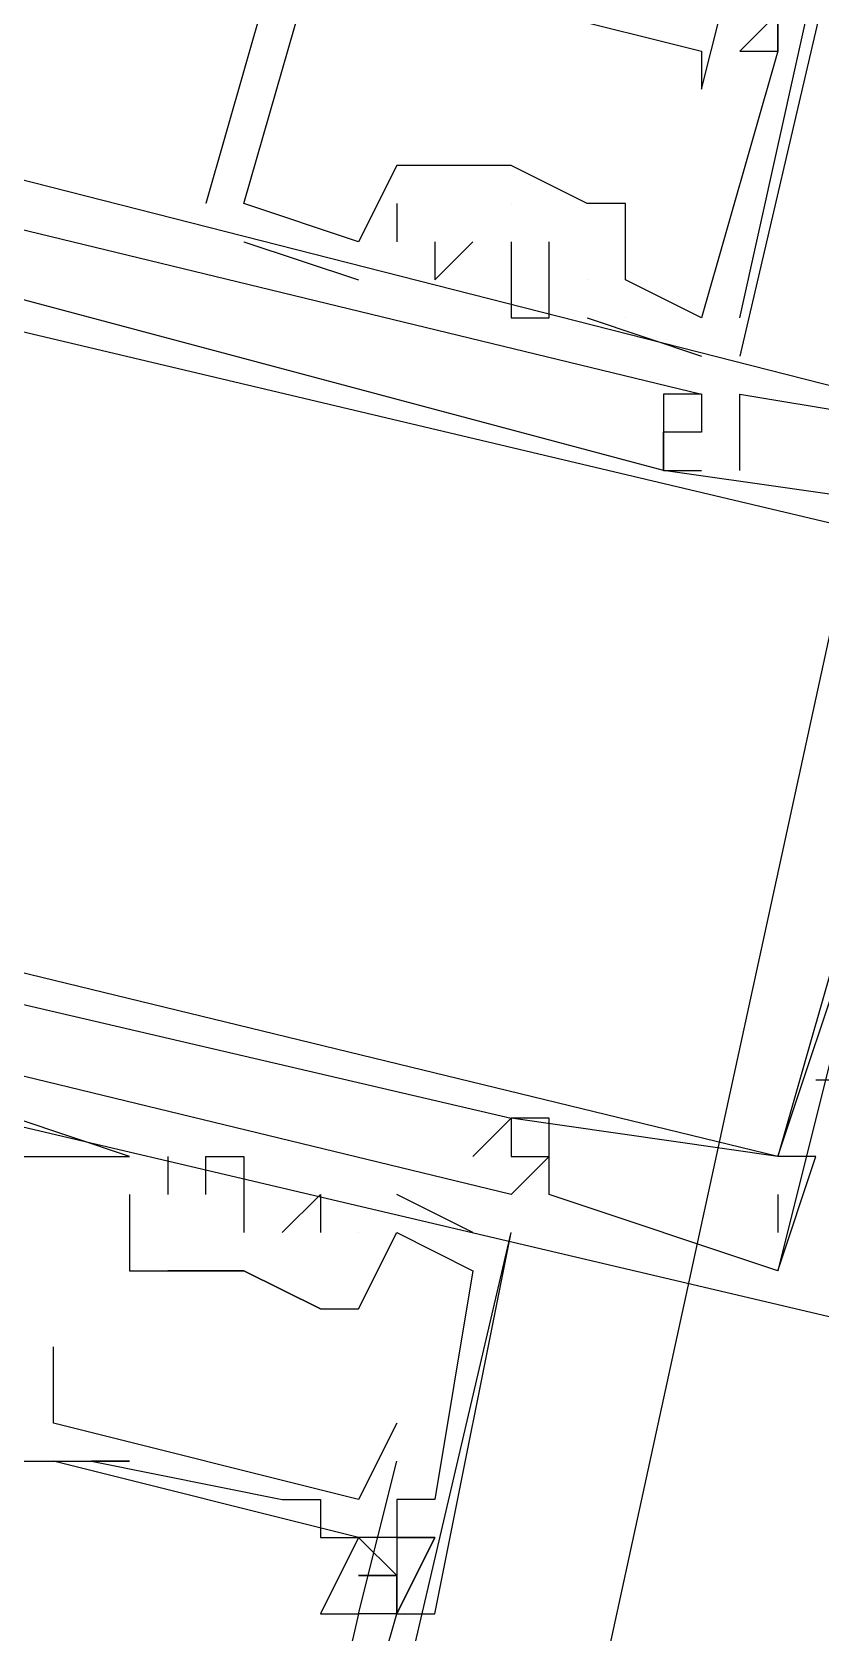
# Model space of a CAD drawing. Header units: feet. Extents: x -84 to 198, y -22 to 181.
# Drawn here: x 119.499 to 119.775, y 83.318 to 83.878 of the extents above; entities that cross this region are included whole.
import ezdxf

# ---------------------------------------------------------------- set-up
doc = ezdxf.new("R2010")
doc.units = ezdxf.units.FT
doc.layers.add('A-AREA-COMUN', color=252, linetype='CONTINUOUS')
doc.layers.add('A-LINEA', color=7, linetype='CONTINUOUS')

msp = doc.modelspace()

# ---------------------------------------------------------------- linework, layer by layer
at = {"layer": 'A-AREA-COMUN'}
msp.add_lwpolyline([(114.4, 59.8044), (114.528, 61.12), (116.08, 67.5733), (116.08, 68.16), (116.24, 68.2844), (117.792, 74.8089), (117.792, 75.4489), (118, 75.4844), (119.808, 83.8044), (120.64, 86.8444), (120.64, 87.4133), (120.8, 87.52), (121.36, 89.8844)], dxfattribs=at)
at = {"layer": 'A-LINEA'}
for p, q in [((119.84, 84.1644), (119.7467, 83.7644)), ((119.5867, 83.9111), (119.56, 83.8178)), ((119.5867, 83.9111), (119.56, 83.8178)), ((119.5867, 83.9111), (119.56, 83.8178)), ((119.7333, 83.8711), (119.7333, 83.8711)), ((119.7467, 83.8711), (119.7467, 83.8711)), ((119.7467, 83.8711), (119.7467, 83.8711)), ((119.7467, 83.8711), (119.7467, 83.8711)), ((119.76, 83.8711), (119.76, 83.8711)), ((119.76, 83.8711), (119.76, 83.8711)), ((119.76, 83.8711), (119.76, 83.8711)), ((119.76, 83.8711), (119.76, 83.8711)), ((119.76, 83.8711), (119.76, 83.8711)), ((119.76, 83.8711), (119.76, 83.8711)), ((119.7333, 83.8578), (119.7333, 83.8578)), ((119.6267, 83.8311), (119.6267, 83.8311)), ((119.6267, 83.8311), (119.6267, 83.8311)), ((119.6267, 83.8311), (119.6267, 83.8311)), ((119.64, 83.8311), (119.64, 83.8311)), ((119.64, 83.8311), (119.64, 83.8311)), ((119.64, 83.8311), (119.64, 83.8311)), ((119.64, 83.8311), (119.64, 83.8311)), ((119.6667, 83.8311), (119.6667, 83.8311)), ((119.6667, 83.8311), (119.6667, 83.8311)), ((119.6667, 83.8311), (119.6667, 83.8311)), ((119.6667, 83.8311), (119.6667, 83.8311)), ((119.6667, 83.8311), (119.6667, 83.8311)), ((119.56, 83.8178), (119.56, 83.8178)), ((119.56, 83.8178), (119.56, 83.8178)), ((119.56, 83.8178), (119.56, 83.8178)), ((119.5733, 83.8178), (119.5733, 83.8178)), ((119.5733, 83.8178), (119.5733, 83.8178)), ((119.5733, 83.8178), (119.5733, 83.8178)), ((119.5733, 83.8178), (119.5733, 83.8178)), ((119.5733, 83.8178), (119.5733, 83.8178)), ((119.5733, 83.8178), (119.5733, 83.8178)), ((119.6267, 83.8178), (119.6267, 83.8178)), ((119.6267, 83.8178), (119.6267, 83.8178)), ((119.6267, 83.8178), (119.6267, 83.8178)), ((119.6667, 83.8178), (119.6667, 83.8178)), ((119.6667, 83.8178), (119.6667, 83.8178)), ((119.6667, 83.8178), (119.6667, 83.8178)), ((119.6933, 83.8178), (119.6933, 83.8178)), ((119.6933, 83.8178), (119.6933, 83.8178)), ((119.6933, 83.8178), (119.6933, 83.8178)), ((119.7067, 83.8178), (119.7067, 83.8178)), ((119.7067, 83.8178), (119.7067, 83.8178)), ((119.7067, 83.8178), (119.7067, 83.8178)), ((119.5733, 83.8044), (119.6133, 83.7911)), ((119.5733, 83.8044), (119.5733, 83.8044)), ((119.5733, 83.8044), (119.6133, 83.7911)), ((119.5733, 83.8044), (119.5733, 83.8044)), ((119.5733, 83.8044), (119.6133, 83.7911)), ((119.5733, 83.8044), (119.5733, 83.8044)), ((119.6133, 83.8044), (119.6133, 83.8044)), ((119.6133, 83.8044), (119.6133, 83.8044)), ((119.6133, 83.8044), (119.6133, 83.8044)), ((119.6133, 83.8044), (119.6133, 83.8044)), ((119.6133, 83.8044), (119.6133, 83.8044)), ((119.6133, 83.8044), (119.6133, 83.8044)), ((119.6267, 83.8044), (119.6267, 83.8044)), ((119.6267, 83.8044), (119.6267, 83.8044)), ((119.6267, 83.8044), (119.6267, 83.8044)), ((119.64, 83.8044), (119.64, 83.8044)), ((119.64, 83.8044), (119.64, 83.8044)), ((119.64, 83.8044), (119.64, 83.8044)), ((119.6533, 83.8044), (119.6533, 83.8044)), ((119.6533, 83.8044), (119.6533, 83.8044)), ((119.6533, 83.8044), (119.6533, 83.8044)), ((119.6667, 83.8044), (119.6667, 83.8044)), ((119.6667, 83.8044), (119.6667, 83.8044)), ((119.6667, 83.8044), (119.6667, 83.8044)), ((119.68, 83.8044), (119.68, 83.8044)), ((119.68, 83.8044), (119.68, 83.8044)), ((119.68, 83.8044), (119.68, 83.8044)), ((119.6133, 83.7911), (119.6133, 83.7911)), ((119.6133, 83.7911), (119.6133, 83.7911)), ((119.6133, 83.7911), (119.6133, 83.7911)), ((119.64, 83.7911), (119.64, 83.7911)), ((119.64, 83.7911), (119.64, 83.7911)), ((119.64, 83.7911), (119.64, 83.7911)), ((119.6667, 83.7911), (119.6667, 83.7911)), ((119.6667, 83.7911), (119.6667, 83.7911)), ((119.6667, 83.7911), (119.6667, 83.7911)), ((119.6933, 83.7911), (119.6933, 83.7911)), ((119.6933, 83.7911), (119.6933, 83.7911)), ((119.6933, 83.7911), (119.6933, 83.7911)), ((119.6933, 83.7911), (119.6933, 83.7911)), ((119.6933, 83.7911), (119.6933, 83.7911)), ((119.6933, 83.7911), (119.6933, 83.7911)), ((119.7067, 83.7911), (119.7067, 83.7911)), ((119.7067, 83.7911), (119.7067, 83.7911)), ((119.7067, 83.7911), (119.7067, 83.7911)), ((119.6667, 83.7778), (119.6667, 83.7778)), ((119.6667, 83.7778), (119.6667, 83.7778)), ((119.6667, 83.7778), (119.6667, 83.7778)), ((119.68, 83.7778), (119.68, 83.7778)), ((119.68, 83.7778), (119.68, 83.7778)), ((119.68, 83.7778), (119.68, 83.7778)), ((119.6933, 83.7778), (119.7333, 83.7644)), ((119.6933, 83.7778), (119.6933, 83.7778)), ((119.6933, 83.7778), (119.7333, 83.7644)), ((119.6933, 83.7778), (119.6933, 83.7778)), ((119.6933, 83.7778), (119.7333, 83.7644)), ((119.6933, 83.7778), (119.6933, 83.7778)), ((119.7067, 83.7778), (119.7067, 83.7778)), ((119.7067, 83.7778), (119.7067, 83.7778)), ((119.7067, 83.7778), (119.7067, 83.7778)), ((119.7333, 83.7778), (119.7333, 83.7778)), ((119.7333, 83.7778), (119.7333, 83.7778)), ((119.7333, 83.7778), (119.7333, 83.7778)), ((119.7333, 83.7778), (119.7333, 83.7778)), ((119.7333, 83.7778), (119.7333, 83.7778)), ((119.7333, 83.7778), (119.7333, 83.7778)), ((119.7467, 83.7778), (119.7467, 83.7778)), ((119.7467, 83.7778), (119.7467, 83.7778)), ((119.7467, 83.7778), (119.7467, 83.7778)), ((119.7333, 83.7644), (119.7333, 83.7644)), ((119.7333, 83.7644), (119.7333, 83.7644)), ((119.7333, 83.7644), (119.7333, 83.7644)), ((119.72, 83.7511), (119.72, 83.7511)), ((119.72, 83.7511), (119.72, 83.7511)), ((119.72, 83.7511), (119.72, 83.7511)), ((119.7333, 83.7511), (119.7333, 83.7511)), ((119.7333, 83.7511), (119.7333, 83.7511)), ((119.7333, 83.7511), (119.7333, 83.7511)), ((119.7333, 83.7511), (119.7333, 83.7511)), ((119.7333, 83.7511), (119.7333, 83.7511)), ((119.7333, 83.7511), (119.7333, 83.7511)), ((119.7467, 83.7511), (119.7467, 83.7511)), ((119.7467, 83.7511), (119.7467, 83.7511)), ((119.7467, 83.7511), (119.7467, 83.7511)), ((119.72, 83.7378), (119.72, 83.7378)), ((119.72, 83.7378), (119.72, 83.7378)), ((119.72, 83.7378), (119.72, 83.7378)), ((119.72, 83.7378), (119.72, 83.7378)), ((119.72, 83.7378), (119.72, 83.7378)), ((119.72, 83.7378), (119.72, 83.7378)), ((119.7333, 83.7378), (119.7333, 83.7378)), ((119.7333, 83.7378), (119.7333, 83.7378)), ((119.7333, 83.7378), (119.7333, 83.7378)), ((119.7333, 83.7378), (119.7333, 83.7378)), ((119.7333, 83.7378), (119.7333, 83.7378)), ((119.7333, 83.7378), (119.7333, 83.7378)), ((119.7333, 83.7378), (119.7333, 83.7378)), ((119.7333, 83.7378), (119.7333, 83.7378)), ((119.7333, 83.7378), (119.7333, 83.7378)), ((119.72, 83.7244), (119.72, 83.7244)), ((119.72, 83.7244), (119.72, 83.7244)), ((119.72, 83.7244), (119.7333, 83.7244)), ((119.72, 83.7244), (119.72, 83.7244)), ((119.72, 83.7244), (119.72, 83.7244)), ((119.72, 83.7244), (119.72, 83.7244)), ((119.72, 83.7244), (119.7333, 83.7244)), ((119.72, 83.7244), (119.72, 83.7244)), ((119.72, 83.7244), (119.72, 83.7244)), ((119.72, 83.7244), (119.72, 83.7244)), ((119.72, 83.7244), (119.7333, 83.7244)), ((119.72, 83.7244), (119.72, 83.7244)), ((119.7333, 83.7244), (119.7333, 83.7244)), ((119.7333, 83.7244), (119.7333, 83.7244)), ((119.7333, 83.7244), (119.7333, 83.7244)), ((119.7467, 83.7244), (119.7467, 83.7244)), ((119.7467, 83.7244), (119.7467, 83.7244)), ((119.7467, 83.7244), (119.7467, 83.7244)), ((119.7733, 83.5111), (119.7733, 83.5111)), ((119.7733, 83.5111), (119.7733, 83.5111)), ((119.7733, 83.5111), (119.7733, 83.5111)), ((119.6533, 83.4844), (119.6667, 83.4978)), ((119.6533, 83.4844), (119.6667, 83.4978)), ((119.6533, 83.4844), (119.6667, 83.4978)), ((119.6667, 83.4978), (119.6667, 83.4978)), ((119.6667, 83.4978), (119.6667, 83.4978)), ((119.6667, 83.4978), (119.6667, 83.4978)), ((119.6667, 83.4978), (119.6667, 83.4978)), ((119.6667, 83.4978), (119.6667, 83.4978)), ((119.6667, 83.4978), (119.6667, 83.4978)), ((119.6667, 83.4978), (119.6667, 83.4978)), ((119.6667, 83.4978), (119.6667, 83.4978)), ((119.6667, 83.4978), (119.6667, 83.4978)), ((119.6667, 83.4978), (119.6667, 83.4978)), ((119.6667, 83.4978), (119.6667, 83.4978)), ((119.6667, 83.4978), (119.6667, 83.4978)), ((119.6667, 83.4978), (119.6667, 83.4978)), ((119.6667, 83.4978), (119.6667, 83.4978)), ((119.6667, 83.4978), (119.6667, 83.4978)), ((119.68, 83.4978), (119.68, 83.4978)), ((119.68, 83.4978), (119.68, 83.4978)), ((119.68, 83.4978), (119.68, 83.4978)), ((119.5333, 83.4844), (119.5333, 83.4844)), ((119.5333, 83.4844), (119.5333, 83.4844)), ((119.5333, 83.4844), (119.5333, 83.4844)), ((119.5333, 83.4844), (119.5333, 83.4844)), ((119.5333, 83.4844), (119.5333, 83.4844)), ((119.5333, 83.4844), (119.5333, 83.4844)), ((119.5467, 83.4844), (119.5467, 83.4844)), ((119.5467, 83.4844), (119.5467, 83.4844)), ((119.5467, 83.4844), (119.5467, 83.4844)), ((119.56, 83.4844), (119.56, 83.4844)), ((119.56, 83.4844), (119.56, 83.4844)), ((119.56, 83.4844), (119.56, 83.4844)), ((119.5733, 83.4844), (119.5733, 83.4844)), ((119.5733, 83.4844), (119.5733, 83.4844)), ((119.5733, 83.4844), (119.5733, 83.4844)), ((119.6533, 83.4844), (119.6533, 83.4844)), ((119.6533, 83.4844), (119.6533, 83.4844)), ((119.6533, 83.4844), (119.6533, 83.4844)), ((119.6533, 83.4844), (119.6533, 83.4844)), ((119.6533, 83.4844), (119.6533, 83.4844)), ((119.6533, 83.4844), (119.6533, 83.4844)), ((119.6667, 83.4844), (119.6667, 83.4844)), ((119.6667, 83.4844), (119.6667, 83.4844)), ((119.6667, 83.4844), (119.6667, 83.4844)), ((119.6667, 83.4844), (119.6667, 83.4844)), ((119.6667, 83.4844), (119.6667, 83.4844)), ((119.6667, 83.4844), (119.6667, 83.4844)), ((119.6667, 83.4844), (119.6667, 83.4844)), ((119.6667, 83.4844), (119.6667, 83.4844)), ((119.6667, 83.4844), (119.6667, 83.4844)), ((119.6667, 83.4844), (119.6667, 83.4844)), ((119.6667, 83.4844), (119.6667, 83.4844)), ((119.6667, 83.4844), (119.6667, 83.4844)), ((119.6667, 83.4844), (119.6667, 83.4844)), ((119.6667, 83.4844), (119.6667, 83.4844)), ((119.6667, 83.4844), (119.6667, 83.4844)), ((119.68, 83.4844), (119.68, 83.4844)), ((119.68, 83.4844), (119.68, 83.4844)), ((119.68, 83.4844), (119.68, 83.4844)), ((119.68, 83.4844), (119.68, 83.4844)), ((119.68, 83.4844), (119.68, 83.4844)), ((119.68, 83.4844), (119.68, 83.4844)), ((119.68, 83.4844), (119.68, 83.4844)), ((119.68, 83.4844), (119.68, 83.4844)), ((119.68, 83.4844), (119.68, 83.4844)), ((119.76, 83.4844), (119.76, 83.4844)), ((119.76, 83.4844), (119.76, 83.4844)), ((119.76, 83.4844), (119.76, 83.4844)), ((119.76, 83.4844), (119.76, 83.4844)), ((119.76, 83.4844), (119.76, 83.4844)), ((119.76, 83.4844), (119.76, 83.4844)), ((119.76, 83.4844), (119.76, 83.4844)), ((119.76, 83.4844), (119.76, 83.4844)), ((119.76, 83.4844), (119.76, 83.4844)), ((119.76, 83.4844), (119.76, 83.4844)), ((119.76, 83.4844), (119.76, 83.4844)), ((119.76, 83.4844), (119.76, 83.4844)), ((119.76, 83.4844), (119.76, 83.4844)), ((119.76, 83.4844), (119.76, 83.4844)), ((119.76, 83.4844), (119.76, 83.4844)), ((119.76, 83.4844), (119.76, 83.4844)), ((119.76, 83.4844), (119.76, 83.4844)), ((119.76, 83.4844), (119.76, 83.4844)), ((119.7733, 83.4844), (119.7733, 83.4844)), ((119.7733, 83.4844), (119.7733, 83.4844)), ((119.7733, 83.4844), (119.7733, 83.4844)), ((119.7733, 83.4844), (119.7733, 83.4844)), ((119.7733, 83.4844), (119.7733, 83.4844)), ((119.7733, 83.4844), (119.7733, 83.4844)), ((119.5333, 83.4711), (119.5333, 83.4711)), ((119.5333, 83.4711), (119.5333, 83.4711)), ((119.5333, 83.4711), (119.5333, 83.4711)), ((119.5467, 83.4711), (119.5467, 83.4711)), ((119.5467, 83.4711), (119.5467, 83.4711)), ((119.5467, 83.4711), (119.5467, 83.4711)), ((119.56, 83.4711), (119.56, 83.4711)), ((119.56, 83.4711), (119.56, 83.4711)), ((119.56, 83.4711), (119.56, 83.4711)), ((119.6, 83.4711), (119.6, 83.4711)), ((119.6, 83.4711), (119.6, 83.4711)), ((119.6, 83.4711), (119.6, 83.4711)), ((119.6267, 83.4711), (119.6267, 83.4711)), ((119.6267, 83.4711), (119.6267, 83.4711)), ((119.6267, 83.4711), (119.6267, 83.4711)), ((119.6667, 83.4711), (119.6667, 83.4711)), ((119.6667, 83.4711), (119.6667, 83.4711)), ((119.6667, 83.4711), (119.6667, 83.4711)), ((119.68, 83.4711), (119.68, 83.4711)), ((119.68, 83.4711), (119.68, 83.4711)), ((119.68, 83.4711), (119.68, 83.4711)), ((119.76, 83.4711), (119.76, 83.4578)), ((119.76, 83.4711), (119.76, 83.4711)), ((119.76, 83.4711), (119.76, 83.4578)), ((119.76, 83.4711), (119.76, 83.4711)), ((119.76, 83.4711), (119.76, 83.4578)), ((119.76, 83.4711), (119.76, 83.4711)), ((119.76, 83.4711), (119.76, 83.4578)), ((119.76, 83.4711), (119.76, 83.4711)), ((119.76, 83.4711), (119.76, 83.4578)), ((119.76, 83.4711), (119.76, 83.4711)), ((119.76, 83.4711), (119.76, 83.4578)), ((119.76, 83.4711), (119.76, 83.4711)), ((119.5733, 83.4578), (119.5733, 83.4578)), ((119.5733, 83.4578), (119.5733, 83.4578)), ((119.5733, 83.4578), (119.5733, 83.4578)), ((119.5733, 83.0578), (119.6667, 83.4578)), ((119.5867, 83.4578), (119.5867, 83.4578)), ((119.5867, 83.4578), (119.5867, 83.4578)), ((119.5867, 83.4578), (119.5867, 83.4578)), ((119.6, 83.4578), (119.6, 83.4578)), ((119.6, 83.4578), (119.6, 83.4578)), ((119.6, 83.4578), (119.6, 83.4578)), ((119.6133, 83.4578), (119.6133, 83.4578)), ((119.6133, 83.4578), (119.6133, 83.4578)), ((119.6133, 83.4578), (119.6133, 83.4578)), ((119.6133, 83.4578), (119.6133, 83.4578)), ((119.6133, 83.4578), (119.6133, 83.4578)), ((119.6133, 83.4578), (119.6133, 83.4578)), ((119.6267, 83.4578), (119.6267, 83.4578)), ((119.6267, 83.4578), (119.6267, 83.4578)), ((119.6267, 83.4578), (119.6267, 83.4578)), ((119.6267, 83.4578), (119.6267, 83.4578)), ((119.6267, 83.4578), (119.6267, 83.4578)), ((119.6267, 83.4578), (119.6267, 83.4578)), ((119.6533, 83.4578), (119.6533, 83.4578)), ((119.6533, 83.4578), (119.6533, 83.4578)), ((119.6533, 83.4578), (119.6533, 83.4578)), ((119.6667, 83.4578), (119.6667, 83.4578)), ((119.6667, 83.4578), (119.6667, 83.4578)), ((119.6667, 83.4578), (119.6667, 83.4578)), ((119.76, 83.4578), (119.76, 83.4578)), ((119.76, 83.4578), (119.76, 83.4578)), ((119.76, 83.4578), (119.76, 83.4578)), ((119.76, 83.4578), (119.76, 83.4578)), ((119.76, 83.4578), (119.76, 83.4578)), ((119.76, 83.4578), (119.76, 83.4578)), ((119.5333, 83.4444), (119.5333, 83.4444)), ((119.5333, 83.4444), (119.5333, 83.4444)), ((119.5333, 83.4444), (119.5333, 83.4444)), ((119.5467, 83.4444), (119.5467, 83.4444)), ((119.5467, 83.4444), (119.5467, 83.4444)), ((119.5467, 83.4444), (119.5467, 83.4444)), ((119.5467, 83.4444), (119.5467, 83.4444)), ((119.5733, 83.4444), (119.5733, 83.4444)), ((119.5733, 83.4444), (119.5733, 83.4444)), ((119.5733, 83.4444), (119.5733, 83.4444)), ((119.5733, 83.4444), (119.5733, 83.4444)), ((119.5733, 83.4444), (119.5733, 83.4444)), ((119.6533, 83.4444), (119.6533, 83.4444)), ((119.6533, 83.4444), (119.6533, 83.4444)), ((119.6533, 83.4444), (119.6533, 83.4444)), ((119.76, 83.4444), (119.76, 83.4444)), ((119.76, 83.4444), (119.76, 83.4444)), ((119.76, 83.4444), (119.76, 83.4444)), ((119.76, 83.4444), (119.76, 83.4444)), ((119.76, 83.4444), (119.76, 83.4444)), ((119.76, 83.4444), (119.76, 83.4444)), ((119.76, 83.4444), (119.76, 83.4444)), ((119.76, 83.4444), (119.76, 83.4444)), ((119.76, 83.4444), (119.76, 83.4444)), ((119.6, 83.4311), (119.6, 83.4311)), ((119.6, 83.4311), (119.6, 83.4311)), ((119.6, 83.4311), (119.6, 83.4311)), ((119.6133, 83.4311), (119.6133, 83.4311)), ((119.6133, 83.4311), (119.6133, 83.4311)), ((119.6133, 83.4311), (119.6133, 83.4311)), ((119.5067, 83.4178), (119.5067, 83.4178)), ((119.5067, 83.4044), (119.5067, 83.4044)), ((119.5067, 83.3911), (119.5067, 83.3911)), ((119.6267, 83.3911), (119.6267, 83.3911)), ((119.5067, 83.3778), (119.5067, 83.3778)), ((119.6133, 83.3511), (119.5067, 83.3778)), ((119.6133, 83.3511), (119.5067, 83.3778)), ((119.6133, 83.3511), (119.5067, 83.3778)), ((119.52, 83.3778), (119.52, 83.3778)), ((119.5333, 83.3778), (119.5333, 83.3778)), ((119.6267, 83.3778), (119.6267, 83.3778)), ((119.5867, 83.3644), (119.5867, 83.3644)), ((119.6, 83.3644), (119.6, 83.3644)), ((119.6133, 83.3644), (119.6133, 83.3644)), ((119.6267, 83.3644), (119.6267, 83.3644)), ((119.6267, 83.3644), (119.6267, 83.3644)), ((119.6267, 83.3644), (119.6267, 83.3644)), ((119.64, 83.3644), (119.64, 83.3644)), ((119.64, 83.3644), (119.64, 83.3644)), ((119.64, 83.3644), (119.64, 83.3644)), ((119.6, 83.3511), (119.6, 83.3511)), ((119.6133, 83.3511), (119.6133, 83.3511)), ((119.6267, 83.3511), (119.6267, 83.3511)), ((119.6267, 83.3511), (119.6267, 83.3511)), ((119.6267, 83.3511), (119.6267, 83.3511)), ((119.6267, 83.3511), (119.6267, 83.3511)), ((119.6267, 83.3511), (119.6267, 83.3511)), ((119.6267, 83.3511), (119.6267, 83.3511)), ((119.64, 83.3511), (119.64, 83.3511)), ((119.64, 83.3511), (119.64, 83.3511)), ((119.64, 83.3511), (119.64, 83.3511)), ((119.6267, 83.3378), (119.6133, 83.3378)), ((119.6267, 83.3378), (119.6267, 83.3378)), ((119.6267, 83.3378), (119.6267, 83.3378)), ((119.6267, 83.3378), (119.6267, 83.3378)), ((119.6267, 83.3378), (119.6267, 83.3378)), ((119.6, 83.3244), (119.6, 83.3244)), ((119.6133, 83.3244), (119.6133, 83.3244)), ((119.6133, 83.3244), (119.6133, 83.3244)), ((119.6267, 83.3244), (119.6267, 83.3244)), ((119.6267, 83.3244), (119.6267, 83.3244)), ((119.6267, 83.3244), (119.6267, 83.3244)), ((119.6267, 83.3244), (119.6267, 83.3244)), ((119.6267, 83.3244), (119.6267, 83.3244)), ((119.6267, 83.3244), (119.6267, 83.3244)), ((119.6267, 83.3244), (119.6267, 83.3244)), ((119.64, 83.3244), (119.64, 83.3244)), ((119.64, 83.3244), (119.64, 83.3244)), ((119.64, 83.3244), (119.64, 83.3244))]:
    msp.add_line(p, q, dxfattribs=at)
for points in [[(119.6533, 84.1244), (119.6133, 83.9378), (119.6267, 83.9378), (119.6133, 83.8844), (119.6267, 83.8978), (119.7333, 83.8711), (119.7333, 83.8578), (119.7467, 83.9111), (119.76, 83.9111), (119.8, 84.0844)], [(119.7467, 83.7778), (119.7733, 83.8978), (119.76, 83.9111), (119.76, 83.8978), (119.76, 83.8711), (119.76, 83.8844), (119.7467, 83.8711), (119.76, 83.8711), (119.7333, 83.7778), (119.7067, 83.7911), (119.7067, 83.8178), (119.6933, 83.8178), (119.6667, 83.8311), (119.64, 83.8311), (119.6267, 83.8311), (119.6133, 83.8044), (119.5733, 83.8178), (119.6, 83.9111), (119.6133, 83.9111), (119.6, 83.9111), (119.6133, 83.9378), (119.6133, 83.9244), (119.6133, 83.9378), (119.4, 83.9911)], [(119.7467, 83.7778), (119.7733, 83.8978), (119.76, 83.9111), (119.76, 83.8978), (119.76, 83.8711), (119.76, 83.8844), (119.7467, 83.8711), (119.76, 83.8711), (119.7333, 83.7778), (119.7067, 83.7911), (119.7067, 83.8178), (119.6933, 83.8178), (119.6667, 83.8311), (119.64, 83.8311), (119.6267, 83.8311), (119.6133, 83.8044), (119.5733, 83.8178), (119.6, 83.9111), (119.6133, 83.9111), (119.6, 83.9111), (119.6133, 83.9378), (119.6133, 83.9244), (119.6133, 83.9378), (119.4, 83.9911)], [(119.7467, 83.7778), (119.7733, 83.8978), (119.76, 83.9111), (119.76, 83.8978), (119.76, 83.8711), (119.76, 83.8844), (119.7467, 83.8711), (119.76, 83.8711), (119.7333, 83.7778), (119.7067, 83.7911), (119.7067, 83.8178), (119.6933, 83.8178), (119.6667, 83.8311), (119.64, 83.8311), (119.6267, 83.8311), (119.6133, 83.8044), (119.5733, 83.8178), (119.6, 83.9111), (119.6133, 83.9111), (119.6, 83.9111), (119.6133, 83.9378), (119.6133, 83.9244), (119.6133, 83.9378), (119.4, 83.9911)], [(119.76, 83.8978), (119.76, 83.8978), (119.76, 83.8978), (119.76, 83.8711), (119.76, 83.8711), (119.76, 83.8978)], [(119.9333, 83.7111), (119.9467, 83.7111), (119.2667, 83.8844)], [(119.9333, 83.7111), (119.9467, 83.7111), (119.2667, 83.8844)], [(119.9333, 83.7111), (119.9467, 83.7111), (119.2667, 83.8844)], [(119.7333, 83.7511), (119.72, 83.7511), (119.72, 83.7244), (119.32, 83.8311), (119.32, 83.8444), (119.2933, 83.8444), (119.2933, 83.8578), (119.28, 83.8444)], [(119.28, 83.8444), (119.2933, 83.8578), (119.7333, 83.7511), (119.7333, 83.7378), (119.72, 83.7378)], [(119.7333, 83.7511), (119.72, 83.7511), (119.72, 83.7244), (119.32, 83.8311), (119.32, 83.8444), (119.2933, 83.8444), (119.2933, 83.8578), (119.28, 83.8444)], [(119.28, 83.8444), (119.2933, 83.8578), (119.7333, 83.7511), (119.7333, 83.7378), (119.72, 83.7378)], [(119.7333, 83.7511), (119.72, 83.7511), (119.72, 83.7244), (119.32, 83.8311), (119.32, 83.8444), (119.2933, 83.8444), (119.2933, 83.8578), (119.28, 83.8444)], [(119.28, 83.8444), (119.2933, 83.8578), (119.7333, 83.7511), (119.7333, 83.7378), (119.72, 83.7378)], [(119.6933, 83.8178), (119.6667, 83.8311), (119.6667, 83.8311), (119.64, 83.8311)], [(119.28, 83.7378), (119.2933, 83.7378), (119.3067, 83.8178), (119.8133, 83.6978), (119.7867, 83.6178), (119.7867, 83.6178)], [(119.28, 83.7378), (119.2933, 83.7378), (119.3067, 83.8178), (119.8133, 83.6978), (119.7867, 83.6178), (119.7867, 83.6178)], [(119.28, 83.7378), (119.2933, 83.7378), (119.3067, 83.8178), (119.8133, 83.6978), (119.7867, 83.6178), (119.7867, 83.6178)], [(119.6267, 83.8178), (119.6267, 83.8178), (119.6267, 83.8044)], [(119.6267, 83.8178), (119.6267, 83.8178), (119.6267, 83.8044)], [(119.6267, 83.8178), (119.6267, 83.8178), (119.6267, 83.8044)], [(119.64, 83.8044), (119.64, 83.7911), (119.6533, 83.8044)], [(119.64, 83.8044), (119.64, 83.7911), (119.6533, 83.8044)], [(119.64, 83.8044), (119.64, 83.7911), (119.6533, 83.8044)], [(119.6667, 83.8044), (119.6667, 83.7911), (119.6667, 83.7778), (119.68, 83.7778), (119.68, 83.8044), (119.68, 83.8044)], [(119.6667, 83.8044), (119.6667, 83.7911), (119.6667, 83.7778), (119.68, 83.7778), (119.68, 83.8044), (119.68, 83.8044)], [(119.6667, 83.8044), (119.6667, 83.7911), (119.6667, 83.7778), (119.68, 83.7778), (119.68, 83.8044), (119.68, 83.8044)], [(119.2933, 83.7911), (119.28, 83.7911), (119.2533, 83.7244), (119.24, 83.7244), (119.2, 83.5644), (119.88, 83.4044), (119.88, 83.4178), (119.8667, 83.4178)], [(119.2933, 83.7911), (119.28, 83.7911), (119.2533, 83.7244), (119.24, 83.7244), (119.2, 83.5644), (119.88, 83.4044), (119.88, 83.4178), (119.8667, 83.4178)], [(119.2933, 83.7911), (119.28, 83.7911), (119.2533, 83.7244), (119.24, 83.7244), (119.2, 83.5644), (119.88, 83.4044), (119.88, 83.4178), (119.8667, 83.4178)], [(119.7333, 83.7511), (119.72, 83.7511), (119.72, 83.7511), (119.72, 83.7244)], [(119.7333, 83.7511), (119.72, 83.7511), (119.72, 83.7511), (119.72, 83.7244)], [(119.7333, 83.7511), (119.72, 83.7511), (119.72, 83.7511), (119.72, 83.7244)], [(119.7467, 83.7244), (119.7467, 83.7511), (119.8267, 83.7378), (119.7867, 83.5111), (119.7733, 83.5111)], [(119.7467, 83.7244), (119.7467, 83.7511), (119.8267, 83.7378), (119.7867, 83.5111), (119.7733, 83.5111)], [(119.7467, 83.7244), (119.7467, 83.7511), (119.8267, 83.7378), (119.7867, 83.5111), (119.7733, 83.5111)], [(119.8267, 83.7378), (119.8133, 83.7111), (119.72, 83.7244), (119.72, 83.7378)], [(119.8267, 83.7378), (119.8133, 83.7111), (119.72, 83.7244), (119.72, 83.7378)], [(119.8267, 83.7378), (119.8133, 83.7111), (119.72, 83.7244), (119.72, 83.7378)], [(119.76, 83.4444), (119.7733, 83.4844), (119.76, 83.4844), (119.7867, 83.5644), (119.7867, 83.5778), (119.7867, 83.5778), (119.76, 83.4844), (119.2667, 83.6044), (119.28, 83.6978), (119.2667, 83.6844)], [(119.76, 83.4444), (119.7733, 83.4844), (119.76, 83.4844), (119.7867, 83.5644), (119.7867, 83.5778), (119.7867, 83.5778), (119.76, 83.4844), (119.2667, 83.6044), (119.28, 83.6978), (119.2667, 83.6844)], [(119.76, 83.4444), (119.7733, 83.4844), (119.76, 83.4844), (119.7867, 83.5644), (119.7867, 83.5778), (119.7867, 83.5778), (119.76, 83.4844), (119.2667, 83.6044), (119.28, 83.6978), (119.2667, 83.6844)], [(119.76, 83.4444), (119.7733, 83.4844), (119.76, 83.4844), (119.7867, 83.5644), (119.7867, 83.5778), (119.7867, 83.5778), (119.76, 83.4844), (119.2667, 83.6044), (119.28, 83.6978), (119.2667, 83.6844)], [(119.76, 83.4444), (119.7733, 83.4844), (119.76, 83.4844), (119.7867, 83.5644), (119.7867, 83.5778), (119.7867, 83.5778), (119.76, 83.4844), (119.2667, 83.6044), (119.28, 83.6978), (119.2667, 83.6844)], [(119.76, 83.4444), (119.7733, 83.4844), (119.76, 83.4844), (119.7867, 83.5644), (119.7867, 83.5778), (119.7867, 83.5778), (119.76, 83.4844), (119.2667, 83.6044), (119.28, 83.6978), (119.2667, 83.6844)], [(119.8133, 83.6578), (119.76, 83.4444), (119.68, 83.4711), (119.68, 83.4978), (119.6667, 83.4978), (119.6667, 83.4844), (119.68, 83.4844), (119.6667, 83.4711), (119.2267, 83.5778), (119.2267, 83.5911), (119.24, 83.5911)], [(119.8133, 83.6578), (119.76, 83.4444), (119.68, 83.4711), (119.68, 83.4978), (119.6667, 83.4978), (119.6667, 83.4844), (119.68, 83.4844), (119.6667, 83.4711), (119.2267, 83.5778), (119.2267, 83.5911), (119.24, 83.5911)], [(119.8133, 83.6578), (119.76, 83.4444), (119.68, 83.4711), (119.68, 83.4978), (119.6667, 83.4978), (119.6667, 83.4844), (119.68, 83.4844), (119.6667, 83.4711), (119.2267, 83.5778), (119.2267, 83.5911), (119.24, 83.5911)], [(119.2667, 83.5911), (119.6667, 83.4978), (119.6533, 83.4844)], [(119.2667, 83.5911), (119.6667, 83.4978), (119.6533, 83.4844)], [(119.2667, 83.5911), (119.6667, 83.4978), (119.6533, 83.4844)], [(119.2667, 83.5911), (119.6667, 83.4978), (119.6533, 83.4844)], [(119.2667, 83.5911), (119.6667, 83.4978), (119.6533, 83.4844)], [(119.2667, 83.5911), (119.6667, 83.4978), (119.6533, 83.4844)], [(119.5333, 83.4844), (119.5333, 83.4844), (119.4933, 83.4978)], [(119.5333, 83.4844), (119.5333, 83.4844), (119.4933, 83.4978)], [(119.5333, 83.4844), (119.5333, 83.4844), (119.4933, 83.4978)], [(119.76, 83.4844), (119.6667, 83.4978), (119.6667, 83.4844), (119.68, 83.4844)], [(119.76, 83.4844), (119.6667, 83.4978), (119.6667, 83.4844), (119.68, 83.4844)], [(119.76, 83.4844), (119.6667, 83.4978), (119.6667, 83.4844), (119.68, 83.4844)], [(119.76, 83.4844), (119.6667, 83.4978), (119.6667, 83.4844), (119.68, 83.4844)], [(119.76, 83.4844), (119.6667, 83.4978), (119.6667, 83.4844), (119.68, 83.4844)], [(119.76, 83.4844), (119.6667, 83.4978), (119.6667, 83.4844), (119.68, 83.4844)], [(119.2667, 83.4044), (119.48, 83.3644), (119.48, 83.3778), (119.48, 83.3644), (119.4667, 83.3644), (119.48, 83.3911), (119.4933, 83.4844), (119.5333, 83.4844)], [(119.2667, 83.4044), (119.48, 83.3644), (119.48, 83.3778), (119.48, 83.3644), (119.4667, 83.3644), (119.48, 83.3911), (119.4933, 83.4844), (119.5333, 83.4844)], [(119.2667, 83.4044), (119.48, 83.3644), (119.48, 83.3778), (119.48, 83.3644), (119.4667, 83.3644), (119.48, 83.3911), (119.4933, 83.4844), (119.5333, 83.4844)], [(119.5467, 83.4844), (119.5467, 83.4711), (119.5467, 83.4711)], [(119.5467, 83.4844), (119.5467, 83.4711), (119.5467, 83.4711)], [(119.5467, 83.4844), (119.5467, 83.4711), (119.5467, 83.4711)], [(119.56, 83.4711), (119.56, 83.4844), (119.5733, 83.4844), (119.5733, 83.4578), (119.5733, 83.4578)], [(119.56, 83.4711), (119.56, 83.4844), (119.5733, 83.4844), (119.5733, 83.4578), (119.5733, 83.4578)], [(119.56, 83.4711), (119.56, 83.4844), (119.5733, 83.4844), (119.5733, 83.4578), (119.5733, 83.4578)], [(119.6667, 83.4844), (119.6667, 83.4844), (119.6667, 83.4844)], [(119.6667, 83.4844), (119.6667, 83.4844), (119.6667, 83.4844)], [(119.6667, 83.4844), (119.6667, 83.4844), (119.6667, 83.4844)], [(119.5333, 83.4711), (119.5333, 83.4444), (119.5467, 83.4444), (119.5733, 83.4444), (119.6, 83.4311), (119.6133, 83.4311), (119.6267, 83.4578), (119.6533, 83.4444), (119.64, 83.3644), (119.6267, 83.3644), (119.6267, 83.3511), (119.64, 83.3511), (119.6267, 83.3244), (119.6267, 83.3378), (119.6267, 83.3244), (119.64, 83.3244), (119.6667, 83.4578)], [(119.5333, 83.4711), (119.5333, 83.4444), (119.5467, 83.4444), (119.5733, 83.4444), (119.6, 83.4311), (119.6133, 83.4311), (119.6267, 83.4578), (119.6533, 83.4444), (119.64, 83.3644), (119.6267, 83.3644), (119.6267, 83.3511), (119.64, 83.3511), (119.6267, 83.3244), (119.6267, 83.3378), (119.6267, 83.3244), (119.64, 83.3244), (119.6667, 83.4578)], [(119.5333, 83.4711), (119.5333, 83.4444), (119.5467, 83.4444), (119.5733, 83.4444), (119.6, 83.4311), (119.6133, 83.4311), (119.6267, 83.4578), (119.6533, 83.4444), (119.64, 83.3644), (119.6267, 83.3644), (119.6267, 83.3511), (119.64, 83.3511), (119.6267, 83.3244), (119.6267, 83.3378), (119.6267, 83.3244), (119.64, 83.3244), (119.6667, 83.4578)], [(119.5867, 83.4578), (119.6, 83.4711), (119.6, 83.4578), (119.6, 83.4578)], [(119.5867, 83.4578), (119.6, 83.4711), (119.6, 83.4578), (119.6, 83.4578)], [(119.5867, 83.4578), (119.6, 83.4711), (119.6, 83.4578), (119.6, 83.4578)], [(119.6533, 83.4578), (119.6533, 83.4578), (119.6267, 83.4711)], [(119.6533, 83.4578), (119.6533, 83.4578), (119.6267, 83.4711)], [(119.6533, 83.4578), (119.6533, 83.4578), (119.6267, 83.4711)], [(119.6, 83.4311), (119.5733, 83.4444), (119.5733, 83.4444), (119.5467, 83.4444)], [(119.6267, 83.3911), (119.6133, 83.3644), (119.5067, 83.3911), (119.5067, 83.4178)], [(119.44, 83.1911), (119.48, 83.3511), (119.4933, 83.3511), (119.4933, 83.3778), (119.5067, 83.3778), (119.5333, 83.3778), (119.52, 83.3778), (119.5867, 83.3644), (119.6, 83.3644), (119.6, 83.3511), (119.6133, 83.3511), (119.6, 83.3244), (119.6133, 83.3244), (119.5733, 83.1511), (119.56, 83.1511), (119.56, 83.1778), (119.56, 83.1778)], [(119.5733, 83.1378), (119.6267, 83.3244), (119.6133, 83.3244), (119.6267, 83.3778)], [(119.6267, 83.3511), (119.6267, 83.3511), (119.6133, 83.3511)], [(119.6267, 83.3378), (119.6133, 83.3511), (119.6267, 83.3378), (119.6133, 83.3378)], [(119.6267, 83.3244), (119.6267, 83.3244), (119.64, 83.3511), (119.6267, 83.3511), (119.6267, 83.3244)], [(119.6133, 83.3378), (119.6267, 83.3378), (119.6133, 83.3378)]]:
    msp.add_lwpolyline(points, dxfattribs=at)

doc.saveas('drawing.dxf')
